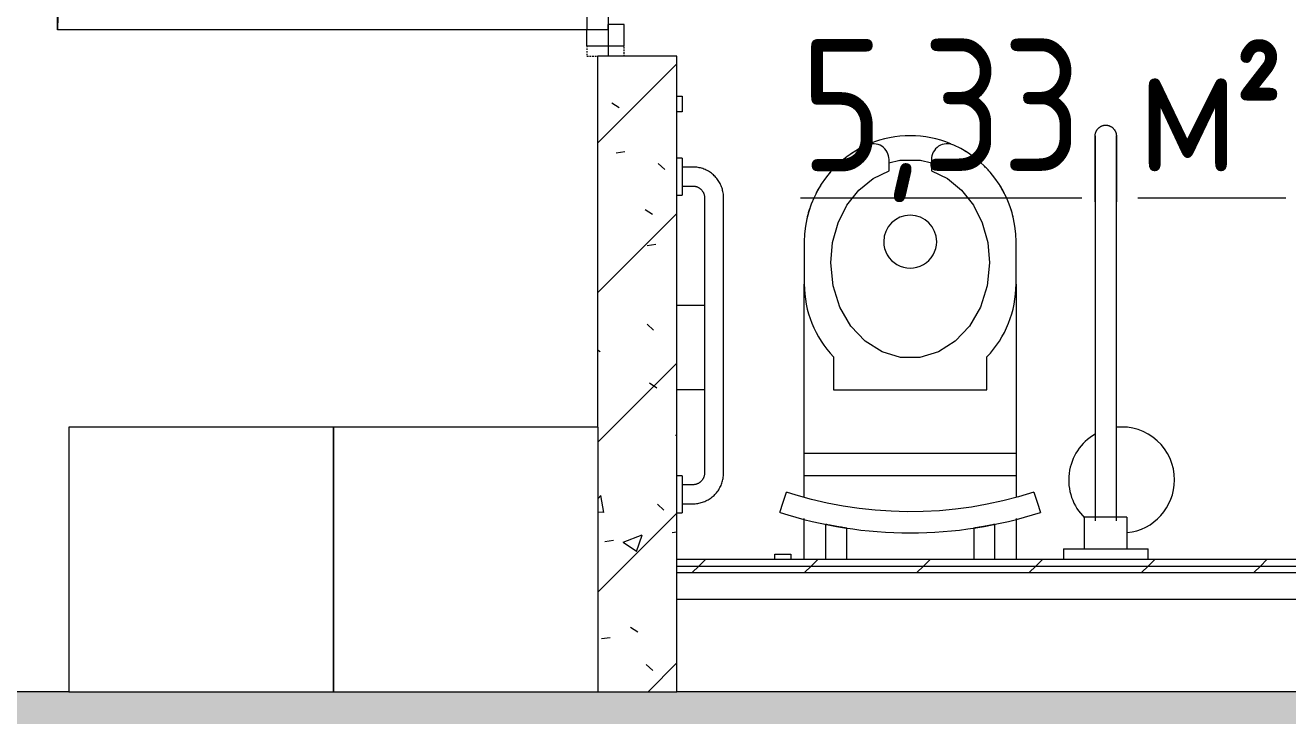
# Model space of a CAD drawing. Header units: millimetres. Extents: x -515342 to 330399, y -224905 to 507333.
# Drawn here: x -302329 to -299944, y -26249 to -24945 of the extents above; entities that cross this region are included whole.
import ezdxf

# ---------------------------------------------------------------- set-up
doc = ezdxf.new("R2010")
doc.units = ezdxf.units.MM
doc.linetypes.add('ASVP_Невидимые', pattern=[5, 3, -2])
for name, color, linetype, lineweight in [('Двери', 7, 'Continuous', 0), ('Марки помещений', 7, 'Continuous', 0), ('Мебель', 7, 'Continuous', 0), ('Оборудование', 7, 'Continuous', 0), ('Перекрытие', 7, 'Continuous', 0), ('Сантехника', 7, 'Continuous', 0), ('Стены внутренние', 7, 'Continuous', 0), ('Стены несущие', 7, 'Continuous', 0), ('Стены отделка', 7, 'Continuous', 0), ('Стены перегородки', 7, 'Continuous', 0), ('Стены штриховка', 7, 'Continuous', 0)]:
    doc.layers.add(name, color=color, linetype=linetype, lineweight=lineweight)
doc.styles.add('GOST Common_1', font='', dxfattribs={"width": 0.9, "height": 250})
doc.styles.add('GOST Common_2', font='', dxfattribs={"width": 0.9, "height": 250})
doc.styles.get('GOST Common_1').set_extended_font_data('GOST Common')
doc.styles.get('GOST Common_2').set_extended_font_data('GOST Common')
pattern_1 = [(45, (-374753.14, -35598.53), (-106.06602, 106.06602), [])]

# ---------------------------------------------------------------- blocks, each defined once
blk = doc.blocks.new('Дверь_Деревянная_1 полотно - АР_Дверь_Санузел_1000х2000h_полотно__Г_Пр-8738115-О_АР_П_1_0_000_План 1 этажа')
at = {"layer": 'Двери', "lineweight": 18}
for p, q in [((-500, 95), (-500, 1095)), ((-500, 1095), (-460, 1095)), ((-460, 930), (-460, 1095)), ((-460, 330), (-460, 860)), ((-460, 95), (-460, 260)), ((-530, 95), (-500, 95)), ((-530, 95), (-530, 25)), ((-500, 55), (-500, 95)), ((-460, 95), (-500, 95)), ((530, 95), (500, 95)), ((500, 55), (500, 95)), ((530, 95), (530, 25)), ((-500, 55), (-490, 55)), ((-490, 25), (-490, 55)), ((500, 55), (490, 55)), ((490, 25), (490, 55)), ((-530, 25), (-490, 25)), ((530, 25), (490, 25))]:
    blk.add_line(p, q, dxfattribs=at)
at = {"layer": 'Двери', "linetype": 'ASVP_Невидимые', "lineweight": 18}
for p, q in [((-550, 95), (-550, 75)), ((-530, 95), (-550, 95)), ((530, 95), (550, 95)), ((550, 95), (550, 75)), ((-550, 25), (-530, 25)), ((550, 25), (530, 25))]:
    blk.add_line(p, q, dxfattribs=at)
at = {"layer": 'Двери', "lineweight": 18}
blk.add_arc((-500, 95), 1000, 0, 90, dxfattribs=at)
blk = doc.blocks.new('Опорный поручень - Откидной поручень для унитаза-8752278-О_АР_П_1_0_000_План 1 этажа')
at = {"layer": 'Оборудование'}
for p, q in [((88980, 10320), (88980, 9717.7)), ((89020, 9717.7), (89020, 10320)), ((89040, 9725), (88960, 9725)), ((88960, 9685), (88960, 9725)), ((89040, 9725), (89040, 9685)), ((88960, 9665), (88960, 9685)), ((89040, 9685), (89040, 9665)), ((88920, 9665), (89080, 9665)), ((88920, 9665), (88920, 9645)), ((89080, 9645), (89080, 9665))]:
    blk.add_line(p, q, dxfattribs=at)
at = {"layer": 'Оборудование', "flags": 128}
for points in [[(88980, 10445), (88980, 10445.8), (88980.1, 10446.6), (88980.1, 10447.4), (88980.3, 10448.2), (88980.4, 10449), (88980.6, 10449.8), (88980.8, 10450.5), (88981, 10451.3), (88981.3, 10452), (88981.6, 10452.8), (88981.9, 10453.5), (88982.3, 10454.2), (88982.6, 10454.9), (88983.1, 10455.6), (88983.5, 10456.3), (88984, 10456.9), (88984.4, 10457.6), (88985, 10458.2), (88985.5, 10458.8), (88986.1, 10459.3), (88986.7, 10459.9), (88987.3, 10460.4), (88987.9, 10460.9), (88988.5, 10461.4), (88989.2, 10461.8), (88989.9, 10462.2), (88990.6, 10462.6), (88991.3, 10463), (88992, 10463.3), (88992.8, 10463.6), (88993.5, 10463.9), (88994.3, 10464.2), (88995, 10464.4), (88995.8, 10464.6), (88996.6, 10464.7), (88997.4, 10464.8), (88998.2, 10464.9), (88999, 10465), (88999.8, 10465), (89000, 10465)], [(89000, 10465), (89000.8, 10465), (89001.6, 10464.9), (89002.4, 10464.9), (89003.2, 10464.7), (89004, 10464.6), (89004.8, 10464.4), (89005.5, 10464.2), (89006.3, 10464), (89007, 10463.7), (89007.8, 10463.4), (89008.5, 10463.1), (89009.2, 10462.7), (89009.9, 10462.4), (89010.6, 10461.9), (89011.3, 10461.5), (89011.9, 10461), (89012.6, 10460.6), (89013.2, 10460), (89013.8, 10459.5), (89014.3, 10458.9), (89014.9, 10458.3), (89015.4, 10457.7), (89015.9, 10457.1), (89016.4, 10456.5), (89016.8, 10455.8), (89017.2, 10455.1), (89017.6, 10454.4), (89018, 10453.7), (89018.3, 10453), (89018.6, 10452.2), (89018.9, 10451.5), (89019.2, 10450.7), (89019.4, 10450), (89019.6, 10449.2), (89019.7, 10448.4), (89019.8, 10447.6), (89019.9, 10446.8), (89020, 10446), (89020, 10445.2), (89020, 10445)], [(88980, 10320), (88980, 10325), (88980, 10330), (88980, 10335), (88980, 10339.9), (88980, 10344.8), (88980, 10349.7), (88980, 10354.5), (88980, 10359.3), (88980, 10364), (88980, 10368.7), (88980, 10373.2), (88980, 10377.7), (88980, 10382.1), (88980, 10386.4), (88980, 10390.6), (88980, 10394.6), (88980, 10398.6), (88980, 10402.4), (88980, 10406.1), (88980, 10409.7), (88980, 10413.1), (88980, 10416.3), (88980, 10419.5), (88980, 10422.4), (88980, 10425.2), (88980, 10427.8), (88980, 10430.2), (88980, 10432.5), (88980, 10434.6), (88980, 10436.5), (88980, 10438.2), (88980, 10439.8), (88980, 10441.1), (88980, 10442.2), (88980, 10443.2), (88980, 10443.9), (88980, 10444.5), (88980, 10444.8), (88980, 10445), (88980, 10445)], [(88980, 10445), (88980, 10444.9), (88980, 10444.6), (88980, 10444.1), (88980, 10443.4), (88980, 10442.5), (88980, 10441.4), (88980, 10440.1), (88980, 10438.7), (88980, 10437), (88980, 10435.1), (88980, 10433.1), (88980, 10430.9), (88980, 10428.5), (88980, 10425.9), (88980, 10423.2), (88980, 10420.3), (88980, 10417.2), (88980, 10414), (88980, 10410.6), (88980, 10407.1), (88980, 10403.4), (88980, 10399.6), (88980, 10395.7), (88980, 10391.7), (88980, 10387.5), (88980, 10383.3), (88980, 10378.9), (88980, 10374.5), (88980, 10369.9), (88980, 10365.3), (88980, 10360.6), (88980, 10355.8), (88980, 10351), (88980, 10346.2), (88980, 10341.2), (88980, 10336.3), (88980, 10331.3), (88980, 10326.3), (88980, 10321.3), (88980, 10320)], [(89020, 10320), (89020, 10325), (89020, 10330), (89020, 10335), (89020, 10339.9), (89020, 10344.8), (89020, 10349.7), (89020, 10354.5), (89020, 10359.3), (89020, 10364), (89020, 10368.7), (89020, 10373.2), (89020, 10377.7), (89020, 10382.1), (89020, 10386.4), (89020, 10390.6), (89020, 10394.6), (89020, 10398.6), (89020, 10402.4), (89020, 10406.1), (89020, 10409.7), (89020, 10413.1), (89020, 10416.3), (89020, 10419.5), (89020, 10422.4), (89020, 10425.2), (89020, 10427.8), (89020, 10430.2), (89020, 10432.5), (89020, 10434.6), (89020, 10436.5), (89020, 10438.2), (89020, 10439.8), (89020, 10441.1), (89020, 10442.2), (89020, 10443.2), (89020, 10443.9), (89020, 10444.5), (89020, 10444.8), (89020, 10445), (89020, 10445)], [(89020, 10445), (89020, 10444.9), (89020, 10444.6), (89020, 10444.1), (89020, 10443.4), (89020, 10442.5), (89020, 10441.4), (89020, 10440.1), (89020, 10438.7), (89020, 10437), (89020, 10435.1), (89020, 10433.1), (89020, 10430.9), (89020, 10428.5), (89020, 10425.9), (89020, 10423.2), (89020, 10420.3), (89020, 10417.2), (89020, 10414), (89020, 10410.6), (89020, 10407.1), (89020, 10403.4), (89020, 10399.6), (89020, 10395.7), (89020, 10391.7), (89020, 10387.5), (89020, 10383.3), (89020, 10378.9), (89020, 10374.5), (89020, 10369.9), (89020, 10365.3), (89020, 10360.6), (89020, 10355.8), (89020, 10351), (89020, 10346.2), (89020, 10341.2), (89020, 10336.3), (89020, 10331.3), (89020, 10326.3), (89020, 10321.3), (89020, 10320)]]:
    blk.add_lwpolyline(points, dxfattribs=at)
blk = doc.blocks.new('МГН_Санузел_Поручень горизонтальный - АР_Сантехнические приборы_МГН_Поручень горизонтальный-V255-О_АР_П_1_0_000_План 1 этажа')
at = {"layer": 'Сантехника'}
for p, q in [((-1190.8, 0), (-1190.8, -10)), ((-1155.8, -10), (-1190.8, -10)), ((-1173.8, -10), (-1173.8, -30)), ((-1120.8, -10), (-1155.8, -10)), ((-1137.8, -30), (-1137.8, -10)), ((-1120.8, -10), (-1120.8, 0)), ((-590.8, 0), (-590.8, -10)), ((-555.8, -10), (-590.8, -10)), ((-573.8, -10), (-573.8, -30)), ((-520.8, -10), (-555.8, -10)), ((-537.8, -30), (-537.8, -10)), ((-520.8, -10), (-520.8, 0)), ((-595.8, -52), (-1115.8, -52)), ((-1115.8, -88), (-595.8, -88))]:
    blk.add_line(p, q, dxfattribs=at)
at = {"layer": 'Сантехника', "flags": 128}
for points in [[(-1173.8, -30), (-1173.7, -32.3), (-1173.6, -34.6), (-1173.4, -36.9), (-1173.1, -39.2), (-1172.6, -41.5), (-1172.1, -43.8), (-1171.5, -46), (-1170.9, -48.2), (-1170.1, -50.4), (-1169.2, -52.6), (-1168.3, -54.7), (-1167.2, -56.8), (-1166.1, -58.8), (-1164.9, -60.8), (-1163.7, -62.7), (-1162.3, -64.6), (-1160.9, -66.5), (-1159.4, -68.2), (-1157.8, -70), (-1156.2, -71.6), (-1154.5, -73.2), (-1152.8, -74.7), (-1150.9, -76.1), (-1149.1, -77.5), (-1147.1, -78.8), (-1145.2, -80), (-1143.1, -81.2), (-1141.1, -82.2), (-1139, -83.2), (-1136.8, -84.1), (-1134.6, -84.9), (-1132.4, -85.6), (-1130.2, -86.2), (-1127.9, -86.7), (-1125.7, -87.2), (-1123.4, -87.5), (-1121.1, -87.8), (-1118.7, -87.9), (-1116.4, -88), (-1115.8, -88)], [(-1115.8, -52), (-1116.7, -52), (-1117.6, -51.9), (-1118.4, -51.8), (-1119.3, -51.7), (-1120.2, -51.6), (-1121, -51.4), (-1121.9, -51.1), (-1122.7, -50.9), (-1123.5, -50.6), (-1124.4, -50.3), (-1125.2, -49.9), (-1126, -49.5), (-1126.7, -49.1), (-1127.5, -48.6), (-1128.2, -48.2), (-1128.9, -47.6), (-1129.6, -47.1), (-1130.3, -46.5), (-1131, -45.9), (-1131.6, -45.3), (-1132.2, -44.7), (-1132.8, -44), (-1133.3, -43.3), (-1133.8, -42.6), (-1134.3, -41.9), (-1134.8, -41.1), (-1135.2, -40.4), (-1135.6, -39.6), (-1136, -38.8), (-1136.3, -38), (-1136.6, -37.1), (-1136.9, -36.3), (-1137.1, -35.5), (-1137.3, -34.6), (-1137.5, -33.7), (-1137.6, -32.9), (-1137.7, -32), (-1137.8, -31.1), (-1137.8, -30.2), (-1137.8, -30)], [(-573.8, -30), (-573.8, -30.9), (-573.9, -31.8), (-574, -32.6), (-574.1, -33.5), (-574.2, -34.4), (-574.4, -35.2), (-574.7, -36.1), (-574.9, -36.9), (-575.2, -37.8), (-575.5, -38.6), (-575.9, -39.4), (-576.3, -40.2), (-576.7, -40.9), (-577.2, -41.7), (-577.6, -42.4), (-578.1, -43.1), (-578.7, -43.8), (-579.3, -44.5), (-579.8, -45.2), (-580.5, -45.8), (-581.1, -46.4), (-581.8, -47), (-582.5, -47.5), (-583.2, -48), (-583.9, -48.5), (-584.7, -49), (-585.4, -49.4), (-586.2, -49.8), (-587, -50.2), (-587.8, -50.5), (-588.7, -50.8), (-589.5, -51.1), (-590.3, -51.3), (-591.2, -51.5), (-592.1, -51.7), (-592.9, -51.8), (-593.8, -51.9), (-594.7, -52), (-595.6, -52), (-595.8, -52)], [(-595.8, -88), (-593.5, -88), (-591.2, -87.8), (-588.9, -87.6), (-586.6, -87.3), (-584.3, -86.8), (-582, -86.3), (-579.8, -85.7), (-577.6, -85.1), (-575.4, -84.3), (-573.2, -83.4), (-571.1, -82.5), (-569, -81.4), (-567, -80.3), (-565, -79.1), (-563, -77.9), (-561.2, -76.5), (-559.3, -75.1), (-557.6, -73.6), (-555.8, -72), (-554.2, -70.4), (-552.6, -68.7), (-551.1, -67), (-549.7, -65.1), (-548.3, -63.3), (-547, -61.3), (-545.8, -59.4), (-544.6, -57.3), (-543.6, -55.3), (-542.6, -53.2), (-541.7, -51), (-540.9, -48.8), (-540.2, -46.6), (-539.6, -44.4), (-539.1, -42.1), (-538.6, -39.9), (-538.3, -37.6), (-538, -35.3), (-537.9, -32.9), (-537.8, -30.6), (-537.8, -30)]]:
    blk.add_lwpolyline(points, dxfattribs=at)
blk = doc.blocks.new('Унитаз - Общественные _МГН_ - Объем смыва более 6_1 л-V257-О_АР_П_1_0_000_План 1 этажа')
at = {"layer": 'Сантехника'}
for p, q in [((88.7, 246), (107.8, 239.8)), ((107.8, 239.8), (126.8, 233.7)), ((0, 200), (77, 200)), ((118.2, 200), (157.6, 200)), ((157.6, 200), (200, 200)), ((157.6, -200), (157.6, 200)), ((200, -200), (200, 200)), ((200, 200), (520, 200)), ((600, 200), (520, 200)), ((66.2, 160), (0, 160)), ((382.3, 145), (320, 145)), ((320, 145), (320, -145)), ((0, 120), (59.1, 120)), ((733.5, 40), (754.9, 40)), ((753.4, 20.7), (754, 16.1)), ((754, -16.1), (753.4, -20.7)), ((754.9, -40), (733.5, -40)), ((59.1, -120), (0, -120)), ((0, -160), (66.2, -160)), ((320, -145), (382.3, -145)), ((77, -200), (0, -200)), ((157.6, -200), (118.2, -200)), ((200, -200), (157.6, -200)), ((520, -200), (200, -200)), ((520, -200), (600, -200)), ((126.8, -233.7), (107.8, -239.8)), ((107.8, -239.8), (88.7, -246))]:
    blk.add_line(p, q, dxfattribs=at)
at = {"layer": 'Сантехника', "flags": 128}
for points in [[(126.8, -233.7), (118, -204.5), (110.4, -175.1), (104, -145.4), (98.8, -115.5), (94.8, -85.3), (92, -55.1), (90.4, -24.7), (90, 5.7), (90.9, 36.1), (92.9, 66.4), (96.2, 96.6), (100.6, 126.7), (106.3, 156.6), (113.2, 186.2), (121.2, 215.5), (126.8, 233.7)], [(560, -150), (516.9, -145.6), (476.3, -132.8), (440.6, -112.3), (411.9, -85.2), (391.7, -53.2), (381.3, -18.1), (381.3, 18.1), (391.7, 53.2), (411.9, 85.2), (440.6, 112.3), (476.3, 132.8), (516.9, 145.6), (560, 150)], [(560, 150), (598.7, 146.5), (635.6, 136.1), (669, 119.4), (697.2, 97.1), (719.1, 70.2), (733.5, 40)], [(748.7, 40.3), (753.6, 19.3), (753.6, -19.3), (748.7, -40.3)], [(733.5, -40), (719.1, -70.2), (697.2, -97.1), (669, -119.4), (635.6, -136.1), (598.7, -146.5), (560, -150)]]:
    blk.add_lwpolyline(points, dxfattribs=at)
at = {"layer": 'Сантехника'}
for centre, radius, start, end in [((850, 0), 800, 162.0951, 197.9049), ((520, 0), 200, 90, 133.5312), ((600, 0), 200, 24.3266, 90), ((600, 0), 200, 72.0106, 76.5027), ((600, 0), 200, 57.7369, 63.0038), ((600, 0), 200, 43.7417, 49.503), ((600, 0), 200, 30.0357, 36.0001), ((754.9, 70), 30, 270, 24.3266), ((600, 0), 200, 337.4028, 22.5972), ((600, 0), 50, 90, 270), ((600, 0), 50, 270, 90), ((754.9, -70), 30, 335.6734, 90), ((600, 0), 200, 270, 335.6734), ((600, 0), 200, 323.9999, 329.9643), ((600, 0), 200, 310.497, 316.2583), ((520, 0), 200, 226.4688, 270), ((600, 0), 200, 283.4973, 287.9894), ((600, 0), 200, 296.9962, 302.2631)]:
    blk.add_arc(centre, radius, start, end, dxfattribs=at)
for points, knots in [([(59.1, 120), (59.1, 120), (59.2, 120.8), (59.7, 124.4), (60.6, 129.9), (61.7, 136.5), (62.8, 142.4), (63.6, 146.8), (64.2, 150), (64.7, 152.9), (65.4, 156.2), (66, 159.2), (66.2, 160), (66.2, 160)], [0, 0, 0, 0, 0.111111, 0.222222, 0.333333, 0.444444, 0.555556, 0.611111, 0.666667, 0.722222, 0.777778, 0.888889, 1, 1, 1, 1]), ([(66.2, -160), (66.2, -160), (66, -159.2), (65.4, -156.2), (64.7, -152.9), (64.2, -150), (63.6, -146.8), (63, -143.5), (62.3, -140), (61.5, -135.4), (60.6, -129.9), (59.7, -124.4), (59.2, -120.8), (59.1, -120), (59.1, -120)], [0, 0, 0, 0, 0.111111, 0.222222, 0.277778, 0.333333, 0.388889, 0.444444, 0.5, 0.555556, 0.666667, 0.777778, 0.888889, 1, 1, 1, 1])]:
    blk.add_open_spline(points, degree=3, knots=knots, dxfattribs=at)
blk = doc.blocks.new('Гардероб встроенный - Шкаф для одежды-8752862-О_АР_П_1_0_000_План 1 этажа')
at = {"layer": 'Мебель'}
for p, q in [((500, 500), (0, 500)), ((0, 500), (0, 0)), ((500, 0), (500, 500)), ((0, 0), (500, 0))]:
    blk.add_line(p, q, dxfattribs=at)
blk = doc.blocks.new('2D_МГН_Санузел_Аксессуары - АР_Сантехнические приборы_Комплект 1-10688745-О_АР_П_1_0_000_План 1 этажа')
at = {"layer": 'Сантехника'}
for p, q in [((-124.1, 37.5), (-124.1, 47.5)), ((-124.1, 47.5), (-94.1, 47.5)), ((-94.1, 47.5), (-94.1, 37.5))]:
    blk.add_line(p, q, dxfattribs=at)
blk = doc.blocks.new('2D_МГН_Санузел_Аксессуары - АР_Сантехнические приборы_Система вызова помощи в санузел-10688741-О_АР_П_1_0_000_План 1 этажа')
at = {"layer": 'Сантехника'}
for p, q in [((-124.1, 75), (-124.1, 85)), ((-124.1, 85), (-94.1, 85)), ((-94.1, 85), (-94.1, 75))]:
    blk.add_line(p, q, dxfattribs=at)
blk = doc.blocks.new('2D_МГН_Санузел_Аксессуары - АР_Сантехнические приборы_Корзина для мусора-V276-О_АР_П_1_0_000_План 1 этажа')
at = {"layer": 'Сантехника'}
for start, end in [(360, 95.7372), (120, 225.7026), (275.8698, 360)]:
    blk.add_arc((-109.1, 187.5), 100, start, end, dxfattribs=at)
blk = doc.blocks.new('2D_МГН_Санузел_Аксессуары - АР_Сантехнические приборы_Автоматический диспансер для туалетной бумаги-V277-О_АР_П_1_0_000_План 1 этажа')
at = {"layer": 'Сантехника'}
for p, q in [((-189.1, 75), (-189.1, 127)), ((-29.1, 127), (-29.1, 75))]:
    blk.add_line(p, q, dxfattribs=at)

msp = doc.modelspace()

# ---------------------------------------------------------------- hatches: boundary and pattern name
at = {"layer": 'Стены внутренние'}
h = msp.add_hatch(dxfattribs=at)
h.set_pattern_fill('FP_3', color=256, style=0, pattern_type=2)
h.set_pattern_definition([(45, (-374753.14, -35598.53), (-141.42136, 141.42136), [])])
h.paths.add_polyline_path([(-301098.1427, -26203.5295), (-301098.1427, -25003.5295), (-301248.1427, -25003.5295), (-301248.1427, -25703.5295), (-301246.8144, -25703.5295), (-301246.8144, -26203.5295)])
h = msp.add_hatch(dxfattribs=at)
h.set_pattern_fill('FP_4', color=256, style=0, pattern_type=2)
h.set_pattern_definition([(50, (-374753.14, -35598.53), (364.3679, -31.8783), [38.1, -419.1]), (355, (-374753.14, -35598.53), (-70.4859, 382.1133), [30.48, -335.28]), (100.451, (-374722.78, -35601.2), (293.885, 350.2334), [32.38, -356.18]), (46.184, (-374753.14, -35496.93), (542.1585, -84.0858), [57.15, -628.65]), (96.636, (-374707.96, -35503.94), (474.805, 494.8554), [48.57, -534.27]), (351.184, (-374753.14, -35496.93), (474.81, 494.85), [45.72, -502.92]), (21, (-374702.34, -35522.33), (303.2285, -204.5305), [38.1, -419.1]), (326, (-374702.34, -35522.33), (123.6039, 368.376), [30.48, -335.28]), (71.451, (-374677.07, -35539.37), (426.8341, 163.8427), [32.38, -356.18]), (37.5, (-374753.14, -35598.53), (6.17665, 169.11015), [16.764, -314.452, 16.764, -323.596, -336.55]), (37.5, (-374753.14, -35598.53), (6.17665, 169.11015), [-671.576, 16.764, -319.786]), (7.5, (-374753.14, -35598.53), (133.63888, 200.3615), [16.764, -177.292, 16.764, -306.832, -128.27]), (7.5, (-374753.14, -35598.53), (133.63888, 200.3615), [-517.652, 16.764, -111.506]), (327.5, (-374866.43, -35598.53), (271.18182, -11.45836), [16.764, -110.236, 16.764, -379.476, -525.78]), (327.5, (-374866.43, -35598.53), (271.18182, -11.45836), [-523.24, 16.764, -509.016]), (317.5, (-374917.23, -35598.53), (296.2585, 50.85285), [16.764, -148.336, 16.764, -246.38, -373.38]), (317.5, (-374917.23, -35598.53), (296.2585, 50.85285), [-428.244, 16.764, -356.616])])
h.paths.add_polyline_path([(-301098.1427, -26203.5295), (-301098.1427, -25003.5295), (-301248.1427, -25003.5295), (-301248.1427, -25703.5295), (-301246.8144, -25703.5295), (-301246.8144, -26203.5295)])
h = msp.add_hatch(dxfattribs=at)
h.set_pattern_fill('FP_11', color=256, style=0, pattern_type=2)
h.set_pattern_definition(pattern_1)
h.paths.add_polyline_path([(-298498.1427, -25966.0295), (-298498.1427, -25953.5295), (-301098.1427, -25953.5295), (-301098.1427, -25966.0295), (-298843.8666, -25966.0295)])
h = msp.add_hatch(dxfattribs=at)
h.set_pattern_fill('FP_11', color=256, style=0, pattern_type=2)
h.set_pattern_definition(pattern_1)
h.paths.add_polyline_path([(-298498.1427, -25978.5295), (-298498.1427, -25966.0295), (-301098.1427, -25966.0295), (-301098.1427, -25978.5295), (-298843.8666, -25978.5295)])
h = msp.add_hatch(dxfattribs=at)
h.set_pattern_fill('FP_1', color=256, style=0, pattern_type=2)
h.set_pattern_definition([(45, (-374753.14, -35598.53), (-224.5064, 224.5064), []), (45, (-374528.64, -35598.53), (-224.5064, 224.5064), [396.875, -79.375, 3.353, -76.022])])
h.paths.add_polyline_path([(-273318.1427, -26593.5295), (-273318.1427, -26203.5295), (-275330.682, -26203.5295), (-275330.682, -26593.5295), (-273525.9753, -26593.5295)])
h.paths.add_polyline_path([(-278856.0577, -26593.5295), (-276530.682, -26593.5295), (-276530.682, -26203.5295), (-279723.1427, -26203.5295), (-279723.1427, -26593.5295)])
h.paths.add_polyline_path([(-280923.1427, -26593.5295), (-280923.1427, -26203.5295), (-287178.9742, -26203.5295), (-287178.9742, -26593.5295), (-281521.0989, -26593.5295)])
h.paths.add_polyline_path([(-288627.8754, -26593.5295), (-288378.9742, -26593.5295), (-288378.9742, -26203.5295), (-291685.1939, -26203.5295), (-291685.1939, -26593.5295), (-290404.5695, -26593.5295)])
h.paths.add_polyline_path([(-293069.6107, -26593.5295), (-292885.1939, -26593.5295), (-292885.1939, -26203.5295), (-303731.0044, -26203.5295), (-303731.0044, -26593.5295), (-293291.6929, -26593.5295)])
h.paths.add_polyline_path([(-304931.0044, -26593.5295), (-304931.0044, -26203.5295), (-308628.6345, -26203.5295), (-308628.6345, -26593.5295), (-305062.2961, -26593.5295)])
h.paths.add_polyline_path([(-313501.5932, -26593.5295), (-309828.6345, -26593.5295), (-309828.6345, -26203.5295), (-313539.8116, -26203.5295), (-313539.8116, -26593.5295)])
h.paths.add_polyline_path([(-317054.9815, -26593.5295), (-314739.8116, -26593.5295), (-314739.8116, -26203.5295), (-319098.1427, -26203.5295), (-319098.1427, -26593.5295), (-318308.1427, -26593.5295)])
h.paths.add_polyline_path([(-293935.5075, -26502.0103), (-293968.1427, -26490.132), (-293994.7471, -26467.8083), (-294012.1119, -26437.7315), (-294018.1427, -26403.5295), (-294012.1119, -26369.3275), (-293994.7471, -26339.2507), (-293968.1427, -26316.927), (-293935.5075, -26305.0487), (-293900.7778, -26305.0487), (-293868.1427, -26316.927), (-293841.5382, -26339.2507), (-293824.1734, -26369.3275), (-293818.1427, -26403.5295), (-293824.1734, -26437.7315), (-293841.5382, -26467.8083), (-293868.1427, -26490.132), (-293900.7778, -26502.0103)])
h.paths.add_polyline_path([(-273525.9753, -26497.0103), (-273535.5075, -26497.0103), (-273568.1427, -26485.132), (-273594.7471, -26462.8083), (-273612.1119, -26432.7315), (-273618.1427, -26398.5295), (-273612.1119, -26364.3275), (-273594.7471, -26334.2507), (-273568.1427, -26311.927), (-273535.5075, -26300.0487), (-273500.7778, -26300.0487), (-273468.1427, -26311.927), (-273441.5382, -26334.2507), (-273424.1734, -26364.3275), (-273418.1427, -26398.5295), (-273424.1734, -26432.7315), (-273441.5382, -26462.8083), (-273468.1427, -26485.132), (-273500.7778, -26497.0103)])
h.paths.add_polyline_path([(-273935.5075, -26497.0103), (-273968.1427, -26485.132), (-273994.7471, -26462.8083), (-274012.1119, -26432.7315), (-274018.1427, -26398.5295), (-274012.1119, -26364.3275), (-273994.7471, -26334.2507), (-273968.1427, -26311.927), (-273935.5075, -26300.0487), (-273900.7778, -26300.0487), (-273868.1427, -26311.927), (-273841.5382, -26334.2507), (-273824.1734, -26364.3275), (-273818.1427, -26398.5295), (-273824.1734, -26432.7315), (-273841.5382, -26462.8083), (-273868.1427, -26485.132), (-273900.7778, -26497.0103)])
h.paths.add_polyline_path([(-284335.5075, -26497.0103), (-284368.1427, -26485.132), (-284394.7471, -26462.8083), (-284412.1119, -26432.7315), (-284418.1427, -26398.5295), (-284412.1119, -26364.3275), (-284394.7471, -26334.2507), (-284368.1427, -26311.927), (-284335.5075, -26300.0487), (-284300.7778, -26300.0487), (-284268.1427, -26311.927), (-284241.5382, -26334.2507), (-284224.1734, -26364.3275), (-284218.1427, -26398.5295), (-284224.1734, -26432.7315), (-284241.5382, -26462.8083), (-284268.1427, -26485.132), (-284300.7778, -26497.0103)])
h.paths.add_polyline_path([(-278335.5075, -26497.0103), (-278368.1427, -26485.132), (-278394.7471, -26462.8083), (-278412.1119, -26432.7315), (-278418.1427, -26398.5295), (-278411.8841, -26363.9329), (-278394.7471, -26334.2507), (-278368.1427, -26311.927), (-278335.5075, -26300.0487), (-278300.7778, -26300.0487), (-278268.1427, -26311.927), (-278240.6154, -26335.8491), (-278224.1734, -26364.3275), (-278218.1427, -26398.5295), (-278224.1734, -26432.7315), (-278241.5382, -26462.8083), (-278268.1427, -26485.132), (-278300.7778, -26497.0103)])
h.paths.add_polyline_path([(-285100.7778, -26497.0103), (-285135.5075, -26497.0103), (-285168.1427, -26485.132), (-285194.7471, -26462.8083), (-285212.1119, -26432.7315), (-285218.1427, -26398.5295), (-285212.1119, -26364.3275), (-285194.7471, -26334.2507), (-285168.1427, -26311.927), (-285135.5075, -26300.0487), (-285100.7778, -26300.0487), (-285068.1427, -26311.927), (-285040.6154, -26335.8491), (-285024.1734, -26364.3275), (-285018.1427, -26398.5295), (-285024.1734, -26432.7315), (-285041.5382, -26462.8083), (-285068.1427, -26485.132), (-285074.4871, -26487.4412)])
h.paths.add_polyline_path([(-276735.5075, -26497.0103), (-276768.1427, -26485.132), (-276794.7471, -26462.8083), (-276812.1119, -26432.7315), (-276818.1427, -26398.5295), (-276812.1119, -26364.3275), (-276794.7471, -26334.2507), (-276768.1427, -26311.927), (-276735.5075, -26300.0487), (-276700.7778, -26300.0487), (-276668.1427, -26311.927), (-276640.6154, -26335.8491), (-276624.1734, -26364.3275), (-276618.1427, -26398.5295), (-276624.1734, -26432.7315), (-276641.5382, -26462.8083), (-276668.1427, -26485.132), (-276700.7778, -26497.0103)])
h.paths.add_polyline_path([(-283935.5075, -26497.0103), (-283968.1427, -26485.132), (-283994.7471, -26462.8083), (-284012.1119, -26432.7315), (-284018.1427, -26398.5295), (-284012.1119, -26364.3275), (-283994.7471, -26334.2507), (-283968.1427, -26311.927), (-283935.5075, -26300.0487), (-283900.7778, -26300.0487), (-283868.1427, -26311.927), (-283841.5382, -26334.2507), (-283824.1734, -26364.3275), (-283818.1427, -26398.5295), (-283824.1734, -26432.7315), (-283841.5382, -26462.8083), (-283868.1427, -26485.132), (-283900.7778, -26497.0103)])
h.paths.add_polyline_path([(-277135.5075, -26497.0103), (-277168.1427, -26485.132), (-277194.7471, -26462.8083), (-277212.1119, -26432.7315), (-277218.1427, -26398.5295), (-277212.1119, -26364.3275), (-277194.7471, -26334.2507), (-277168.1427, -26311.927), (-277135.5075, -26300.0487), (-277100.7778, -26300.0487), (-277068.1427, -26311.927), (-277040.6154, -26335.8491), (-277024.1734, -26364.3275), (-277018.1427, -26398.5295), (-277024.1734, -26432.7315), (-277041.5382, -26462.8083), (-277068.1427, -26485.132), (-277100.7778, -26497.0103)])
h.paths.add_polyline_path([(-285935.5075, -26497.0103), (-285968.1427, -26485.132), (-285994.7471, -26462.8083), (-286012.1119, -26432.7315), (-286018.1427, -26398.5295), (-286012.1119, -26364.3275), (-285994.7471, -26334.2507), (-285968.1427, -26311.927), (-285935.5075, -26300.0487), (-285900.7778, -26300.0487), (-285868.1427, -26311.927), (-285840.6154, -26335.8491), (-285824.1734, -26364.3275), (-285818.1427, -26398.5295), (-285824.1734, -26432.7315), (-285841.5382, -26462.8083), (-285868.1427, -26485.132), (-285900.7778, -26497.0103)])
h.paths.add_polyline_path([(-277500.7778, -26497.0103), (-277535.5075, -26497.0103), (-277568.1427, -26485.132), (-277594.7471, -26462.8083), (-277612.1119, -26432.7315), (-277618.1427, -26398.5295), (-277612.1119, -26364.3275), (-277594.7471, -26334.2507), (-277568.1427, -26311.927), (-277535.5075, -26300.0487), (-277500.7778, -26300.0487), (-277468.1427, -26311.927), (-277440.6154, -26335.8491), (-277424.1734, -26364.3275), (-277418.1427, -26398.5295), (-277424.1734, -26432.7315), (-277441.5382, -26462.8083), (-277468.1427, -26485.132)])
h.paths.add_polyline_path([(-285535.5075, -26497.0103), (-285568.1427, -26485.132), (-285594.7471, -26462.8083), (-285612.1119, -26432.7315), (-285618.1427, -26398.5295), (-285612.1119, -26364.3275), (-285594.7471, -26334.2507), (-285568.1427, -26311.927), (-285535.5075, -26300.0487), (-285500.7778, -26300.0487), (-285468.1427, -26311.927), (-285440.6154, -26335.8491), (-285424.1734, -26364.3275), (-285418.1427, -26398.5295), (-285424.1734, -26432.7315), (-285441.5382, -26462.8083), (-285468.1427, -26485.132), (-285500.7778, -26497.0103), (-285518.6606, -26497.0103)])
h.paths.add_polyline_path([(-277900.7778, -26497.0103), (-277935.5075, -26497.0103), (-277968.1427, -26485.132), (-277994.7471, -26462.8083), (-278012.1119, -26432.7315), (-278018.1427, -26398.5295), (-278012.1119, -26364.3275), (-277994.7471, -26334.2507), (-277967.7106, -26311.7697), (-277935.5075, -26300.0487), (-277900.7778, -26300.0487), (-277868.1427, -26311.927), (-277840.6154, -26335.8491), (-277824.1734, -26364.3275), (-277818.1427, -26398.5295), (-277824.1734, -26432.7315), (-277841.5382, -26462.8083), (-277868.1427, -26485.132)])
h.paths.add_polyline_path([(-284700.7778, -26497.0103), (-284735.5075, -26497.0103), (-284768.1427, -26485.132), (-284794.7471, -26462.8083), (-284812.1119, -26432.7315), (-284818.1427, -26398.5295), (-284812.1119, -26364.3275), (-284794.7471, -26334.2507), (-284768.1427, -26311.927), (-284735.5075, -26300.0487), (-284700.7778, -26300.0487), (-284668.1427, -26311.927), (-284640.6154, -26335.8491), (-284624.1734, -26364.3275), (-284618.1427, -26398.5295), (-284624.1734, -26432.7315), (-284641.5382, -26462.8083), (-284668.1427, -26485.132)])
h.paths.add_polyline_path([(-291100.7778, -26497.0103), (-291135.5075, -26497.0103), (-291168.1427, -26485.132), (-291194.7471, -26462.8083), (-291212.1119, -26432.7315), (-291218.1427, -26398.5295), (-291212.1119, -26364.3275), (-291194.7471, -26334.2507), (-291168.1427, -26311.927), (-291135.5075, -26300.0487), (-291100.7778, -26300.0487), (-291068.1427, -26311.927), (-291040.6154, -26335.8491), (-291024.1734, -26364.3275), (-291018.1427, -26398.5295), (-291024.1734, -26432.7315), (-291041.5382, -26462.8083), (-291068.1427, -26485.132)])
h.paths.add_polyline_path([(-294735.5075, -26497.0103), (-294768.1427, -26485.132), (-294794.7471, -26462.8083), (-294812.1119, -26432.7315), (-294818.1427, -26398.5295), (-294812.1119, -26364.3275), (-294794.7471, -26334.2507), (-294768.1427, -26311.927), (-294735.5075, -26300.0487), (-294700.7778, -26300.0487), (-294668.1427, -26311.927), (-294640.6154, -26335.8491), (-294624.1734, -26364.3275), (-294618.1427, -26398.5295), (-294624.2226, -26432.8168), (-294641.5382, -26462.8083), (-294668.1427, -26485.132), (-294700.7778, -26497.0103)])
h.paths.add_polyline_path([(-294300.7778, -26497.0103), (-294335.5075, -26497.0103), (-294368.1427, -26485.132), (-294394.7471, -26462.8083), (-294412.1119, -26432.7315), (-294418.1427, -26398.5295), (-294412.1119, -26364.3275), (-294394.7471, -26334.2507), (-294368.1427, -26311.927), (-294335.5075, -26300.0487), (-294300.7778, -26300.0487), (-294268.1427, -26311.927), (-294240.6154, -26335.8491), (-294224.1734, -26364.3275), (-294218.1427, -26398.5295), (-294224.1734, -26432.7315), (-294241.5382, -26462.8083), (-294268.1427, -26485.132)])
h.paths.add_polyline_path([(-291500.7778, -26497.0103), (-291535.5075, -26497.0103), (-291568.1427, -26485.132), (-291594.7471, -26462.8083), (-291612.1119, -26432.7315), (-291618.1427, -26398.5295), (-291612.1119, -26364.3275), (-291594.7471, -26334.2507), (-291568.1427, -26311.927), (-291535.5075, -26300.0487), (-291500.7778, -26300.0487), (-291468.1427, -26311.927), (-291441.5382, -26334.2507), (-291424.1734, -26364.3275), (-291418.1427, -26398.5295), (-291424.1734, -26432.7315), (-291441.5382, -26462.8083), (-291468.1427, -26485.132)])
h.paths.add_polyline_path([(-293535.5075, -26497.0103), (-293568.1427, -26485.132), (-293594.7471, -26462.8083), (-293612.1119, -26432.7315), (-293618.1427, -26398.5295), (-293612.1119, -26364.3275), (-293594.7471, -26334.2507), (-293568.1427, -26311.927), (-293535.5075, -26300.0487), (-293500.7778, -26300.0487), (-293468.1427, -26311.927), (-293440.6154, -26335.8491), (-293424.1734, -26364.3275), (-293418.1427, -26398.5295), (-293424.1734, -26432.7315), (-293441.5382, -26462.8083), (-293468.1427, -26485.132), (-293500.7778, -26497.0103), (-293513.7842, -26497.0103)])
h.paths.add_polyline_path([(-293100.7778, -26497.0103), (-293135.5075, -26497.0103), (-293168.1427, -26485.132), (-293194.7471, -26462.8083), (-293212.1119, -26432.7315), (-293218.1427, -26398.5295), (-293212.1119, -26364.3275), (-293194.7471, -26334.2507), (-293168.1427, -26311.927), (-293135.5075, -26300.0487), (-293100.7778, -26300.0487), (-293068.1427, -26311.927), (-293040.6154, -26335.8491), (-293024.1734, -26364.3275), (-293018.1427, -26398.5295), (-293024.1734, -26432.7315), (-293041.5382, -26462.8083), (-293069.6107, -26485.6664)])
h.paths.add_polyline_path([(-307135.5075, -26497.0103), (-307168.1427, -26485.132), (-307194.7471, -26462.8083), (-307212.1119, -26432.7315), (-307218.1427, -26398.5295), (-307212.1119, -26364.3275), (-307194.7471, -26334.2507), (-307168.1427, -26311.927), (-307135.5075, -26300.0487), (-307100.7778, -26300.0487), (-307068.1427, -26311.927), (-307040.6154, -26335.8491), (-307024.1734, -26364.3275), (-307018.1427, -26398.5295), (-307024.1734, -26432.7315), (-307041.5382, -26462.8083), (-307068.1427, -26485.132), (-307100.7778, -26497.0103)])
h.paths.add_polyline_path([(-298700.7778, -26497.0103), (-298735.5075, -26497.0103), (-298768.1427, -26485.132), (-298794.7471, -26462.8083), (-298812.1119, -26432.7315), (-298818.1427, -26398.5295), (-298812.1119, -26364.3275), (-298794.7471, -26334.2507), (-298768.1427, -26311.927), (-298735.5075, -26300.0487), (-298700.7778, -26300.0487), (-298668.1427, -26311.927), (-298641.5382, -26334.2507), (-298624.1734, -26364.3275), (-298618.1427, -26398.5295), (-298624.1734, -26432.7315), (-298641.5382, -26462.8083), (-298668.1427, -26485.132)])
h.paths.add_polyline_path([(-307935.5075, -26497.0103), (-307968.1427, -26485.132), (-307994.7471, -26462.8083), (-308012.1119, -26432.7315), (-308018.1427, -26398.5295), (-308012.1119, -26364.3275), (-307994.7471, -26334.2507), (-307968.1427, -26311.927), (-307935.5075, -26300.0487), (-307900.7778, -26300.0487), (-307868.1427, -26311.927), (-307840.6154, -26335.8491), (-307824.1734, -26364.3275), (-307818.1427, -26398.5295), (-307824.1734, -26432.7315), (-307841.5382, -26462.8083), (-307868.1427, -26485.132), (-307900.7778, -26497.0103)])
h.paths.add_polyline_path([(-299500.7778, -26497.0103), (-299535.5075, -26497.0103), (-299568.1427, -26485.132), (-299594.7471, -26462.8083), (-299612.1119, -26432.7315), (-299618.1427, -26398.5295), (-299612.1119, -26364.3275), (-299594.7471, -26334.2507), (-299568.1427, -26311.927), (-299535.5075, -26300.0487), (-299500.7778, -26300.0487), (-299468.1427, -26311.927), (-299441.5382, -26334.2507), (-299424.1734, -26364.3275), (-299418.1427, -26398.5295), (-299424.1734, -26432.7315), (-299441.5382, -26462.8083), (-299468.1427, -26485.132)])
h.paths.add_polyline_path([(-305100.7778, -26497.0103), (-305135.5075, -26497.0103), (-305168.1427, -26485.132), (-305194.7471, -26462.8083), (-305212.1119, -26432.7315), (-305218.1427, -26398.5295), (-305212.1119, -26364.3275), (-305194.7471, -26334.2507), (-305168.1427, -26311.927), (-305135.5075, -26300.0487), (-305100.7778, -26300.0487), (-305068.1427, -26311.927), (-305041.5382, -26334.2507), (-305024.1734, -26364.3275), (-305018.1427, -26398.5295), (-305024.1734, -26432.7315), (-305041.5382, -26462.8083), (-305068.1427, -26485.132)])
h.paths.add_polyline_path([(-305935.5075, -26497.0103), (-305968.1427, -26485.132), (-305994.7471, -26462.8083), (-306012.1119, -26432.7315), (-306018.1427, -26398.5295), (-306012.1119, -26364.3275), (-305994.7471, -26334.2507), (-305968.1427, -26311.927), (-305935.5075, -26300.0487), (-305900.7778, -26300.0487), (-305868.1427, -26311.927), (-305840.6154, -26335.8491), (-305824.1734, -26364.3275), (-305818.1427, -26398.5295), (-305824.1734, -26432.7315), (-305841.5382, -26462.8083), (-305868.1427, -26485.132), (-305900.7778, -26497.0103)])
h.paths.add_polyline_path([(-306735.5075, -26497.0103), (-306768.1427, -26485.132), (-306794.7471, -26462.8083), (-306812.1119, -26432.7315), (-306818.1427, -26398.5295), (-306812.1119, -26364.3275), (-306794.7471, -26334.2507), (-306768.1427, -26311.927), (-306735.5075, -26300.0487), (-306700.7778, -26300.0487), (-306668.1427, -26311.927), (-306640.6154, -26335.8491), (-306624.1734, -26364.3275), (-306618.1427, -26398.5295), (-306624.1734, -26432.7315), (-306641.5382, -26462.8083), (-306668.1427, -26485.132), (-306700.7778, -26497.0103)])
h.paths.add_polyline_path([(-299935.5075, -26497.0103), (-299968.1427, -26485.132), (-299994.7471, -26462.8083), (-300012.1119, -26432.7315), (-300018.1427, -26398.5295), (-300012.1119, -26364.3275), (-299994.7471, -26334.2507), (-299968.1427, -26311.927), (-299935.5075, -26300.0487), (-299900.7778, -26300.0487), (-299868.1427, -26311.927), (-299840.6154, -26335.8491), (-299824.1734, -26364.3275), (-299818.1427, -26398.5295), (-299824.1734, -26432.7315), (-299841.5382, -26462.8083), (-299868.1427, -26485.132), (-299900.7778, -26497.0103)])
h.paths.add_polyline_path([(-305506.4696, -26497.0103), (-305535.5075, -26497.0103), (-305568.1427, -26485.132), (-305594.7471, -26462.8083), (-305612.1119, -26432.7315), (-305618.1427, -26398.5295), (-305612.1119, -26364.3275), (-305594.7471, -26334.2507), (-305568.1427, -26311.927), (-305535.5075, -26300.0487), (-305500.7778, -26300.0487), (-305468.1427, -26311.927), (-305441.5382, -26334.2507), (-305424.1734, -26364.3275), (-305418.1427, -26398.5295), (-305424.1734, -26432.7315), (-305441.5382, -26462.8083), (-305468.1427, -26485.132), (-305500.7778, -26497.0103)])
h.paths.add_polyline_path([(-307535.5075, -26497.0103), (-307568.1427, -26485.132), (-307594.7471, -26462.8083), (-307612.1119, -26432.7315), (-307618.1427, -26398.5295), (-307612.1119, -26364.3275), (-307594.7471, -26334.2507), (-307568.1427, -26311.927), (-307535.5075, -26300.0487), (-307500.7778, -26300.0487), (-307468.1427, -26311.927), (-307440.6154, -26335.8491), (-307424.1734, -26364.3275), (-307418.1427, -26398.5295), (-307424.1734, -26432.7315), (-307441.5382, -26462.8083), (-307468.1427, -26485.132), (-307500.7778, -26497.0103), (-307505.2505, -26497.0103)])
h.paths.add_polyline_path([(-306300.7778, -26497.0103), (-306335.5075, -26497.0103), (-306368.1427, -26485.132), (-306394.8167, -26462.6877), (-306412.1119, -26432.7315), (-306418.1427, -26398.5295), (-306412.1119, -26364.3275), (-306394.7471, -26334.2507), (-306368.1427, -26311.927), (-306335.5075, -26300.0487), (-306300.7778, -26300.0487), (-306268.1427, -26311.927), (-306240.6154, -26335.8491), (-306224.1734, -26364.3275), (-306218.1427, -26398.5295), (-306224.1734, -26432.7315), (-306241.5382, -26462.8083), (-306268.1427, -26485.132)])
h.paths.add_polyline_path([(-299100.7778, -26497.0103), (-299135.5075, -26497.0103), (-299168.1427, -26485.132), (-299194.7471, -26462.8083), (-299212.1119, -26432.7315), (-299218.1427, -26398.5295), (-299212.1119, -26364.3275), (-299194.7471, -26334.2507), (-299168.1427, -26311.927), (-299135.5075, -26300.0487), (-299100.7778, -26300.0487), (-299068.1427, -26311.927), (-299041.5382, -26334.2507), (-299024.1734, -26364.3275), (-299018.1427, -26398.5295), (-299024.1734, -26432.7315), (-299041.5382, -26462.8083), (-299068.1427, -26485.132)])
h.paths.add_polyline_path([(-308335.5075, -26497.0103), (-308368.1427, -26485.132), (-308394.7471, -26462.8083), (-308412.1119, -26432.7315), (-308418.1427, -26398.5295), (-308412.1119, -26364.3275), (-308394.7471, -26334.2507), (-308368.1427, -26311.927), (-308335.5075, -26300.0487), (-308300.7778, -26300.0487), (-308268.1427, -26311.927), (-308240.6154, -26335.8491), (-308224.1734, -26364.3275), (-308218.1427, -26398.5295), (-308224.1734, -26432.7315), (-308241.5382, -26462.8083), (-308268.1427, -26485.132), (-308300.7778, -26497.0103)])
h.paths.add_polyline_path([(-300335.5075, -26497.0103), (-300368.1427, -26485.132), (-300394.7471, -26462.8083), (-300412.1119, -26432.7315), (-300418.1427, -26398.5295), (-300412.1119, -26364.3275), (-300394.7471, -26334.2507), (-300368.1427, -26311.927), (-300335.5075, -26300.0487), (-300300.7778, -26300.0487), (-300268.1427, -26311.927), (-300240.6154, -26335.8491), (-300224.1734, -26364.3275), (-300218.1427, -26398.5295), (-300224.1734, -26432.7315), (-300241.5382, -26462.8083), (-300268.1427, -26485.132), (-300300.7778, -26497.0103)])
h.paths.add_polyline_path([(-300700.7778, -26497.0103), (-300735.5075, -26497.0103), (-300768.1427, -26485.132), (-300794.7471, -26462.8083), (-300812.1119, -26432.7315), (-300818.1427, -26398.5295), (-300812.1119, -26364.3275), (-300794.7471, -26334.2507), (-300768.1427, -26311.927), (-300735.5075, -26300.0487), (-300700.7778, -26300.0487), (-300668.1427, -26311.927), (-300640.6154, -26335.8491), (-300624.1734, -26364.3275), (-300618.1427, -26398.5295), (-300624.1734, -26432.7315), (-300641.5382, -26462.8083), (-300668.1427, -26485.132)])
h.paths.add_polyline_path([(-312735.5075, -26497.0103), (-312768.1427, -26485.132), (-312794.7471, -26462.8083), (-312812.1119, -26432.7315), (-312818.1427, -26398.5295), (-312812.1119, -26364.3275), (-312794.7471, -26334.2507), (-312768.1427, -26311.927), (-312735.5075, -26300.0487), (-312700.7778, -26300.0487), (-312668.1427, -26311.927), (-312640.6154, -26335.8491), (-312624.1734, -26364.3275), (-312618.1427, -26398.5295), (-312624.1734, -26432.7315), (-312641.5382, -26462.8083), (-312668.1427, -26485.132), (-312700.7778, -26497.0103)])
h.paths.add_polyline_path([(-313100.7778, -26497.0103), (-313135.5075, -26497.0103), (-313168.1427, -26485.132), (-313194.7471, -26462.8083), (-313212.1119, -26432.7315), (-313218.1427, -26398.5295), (-313212.1119, -26364.3275), (-313194.7471, -26334.2507), (-313168.1427, -26311.927), (-313135.5075, -26300.0487), (-313100.7778, -26300.0487), (-313068.1427, -26311.927), (-313040.6154, -26335.8491), (-313024.1734, -26364.3275), (-313018.1427, -26398.5295), (-313024.1734, -26432.7315), (-313041.5382, -26462.8083), (-313068.1427, -26485.132)])

# ---------------------------------------------------------------- linework, layer by layer
at = {"layer": 'Перекрытие'}
msp.add_line((-301228.1427, -23903.5295), (-301228.1427, -25003.5295), dxfattribs=at)
at = {"layer": 'Стены несущие'}
for p, q in [((-302246.8144, -26203.5295), (-303731.0044, -26203.5295)), ((-298498.1427, -26203.5295), (-301098.1427, -26203.5295))]:
    msp.add_line(p, q, dxfattribs=at)
at = {"layer": 'Стены отделка'}
for p, q in [((-298498.1427, -25953.5295), (-301098.1427, -25953.5295)), ((-301098.1427, -26028.5295), (-298498.1427, -26028.5295))]:
    msp.add_line(p, q, dxfattribs=at)
at = {"layer": 'Стены перегородки'}
for p, q in [((-301098.1427, -25003.5295), (-301248.1427, -25003.5295)), ((-301248.1427, -25003.5295), (-301248.1427, -25703.5295)), ((-301098.1427, -26203.5295), (-301098.1427, -25003.5295))]:
    msp.add_line(p, q, dxfattribs=at)
at = {"layer": 'Стены штриховка'}
for p, q in [((-301098.1427, -25966.0295), (-298498.1427, -25966.0295)), ((-301098.1427, -25978.5295), (-298498.1427, -25978.5295)), ((-301246.8144, -26203.5295), (-301098.1427, -26203.5295))]:
    msp.add_line(p, q, dxfattribs=at)

# ---------------------------------------------------------------- block references
at = {"layer": 'Двери', "rotation": 90.0000000000002}
msp.add_blockref('Дверь_Деревянная_1 полотно - АР_Дверь_Санузел_1000х2000h_полотно__Г_Пр-8738115-О_АР_П_1_0_000_План 1 этажа', (-301173.1427, -24453.5295), dxfattribs=at)
at = {"layer": 'Мебель', "rotation": 90.00000000000131}
for p in [(-301746.8144, -26203.5295), (-301246.8144, -26203.5295)]:
    msp.add_blockref('Гардероб встроенный - Шкаф для одежды-8752862-О_АР_П_1_0_000_План 1 этажа', p, dxfattribs=at)
at = {"layer": 'Оборудование'}
msp.add_blockref('Опорный поручень - Откидной поручень для унитаза-8752278-О_АР_П_1_0_000_План 1 этажа', (-389288.1427, -35598.5295), dxfattribs=at)
at = {"layer": 'Сантехника'}
for name, p, rotation in [('2D_МГН_Санузел_Аксессуары - АР_Сантехнические приборы_Система вызова помощи в санузел-10688741-О_АР_П_1_0_000_План 1 этажа', (-301173.1427, -25202.6041), 270.0000000000002), ('Унитаз - Общественные _МГН_ - Объем смыва более 6_1 л-V257-О_АР_П_1_0_000_План 1 этажа', (-300657.5594, -25953.5295), 90.00000000000087), ('МГН_Санузел_Поручень горизонтальный - АР_Сантехнические приборы_МГН_Поручень горизонтальный-V255-О_АР_П_1_0_000_План 1 этажа', (-301098.1427, -24674.7573), 90.00000000000092), ('2D_МГН_Санузел_Аксессуары - АР_Сантехнические приборы_Автоматический диспансер для туалетной бумаги-V277-О_АР_П_1_0_000_План 1 этажа', (-301173.1427, -25662.6041), 270.0000000000002)]:
    msp.add_blockref(name, p, dxfattribs=dict(at, rotation=rotation))
for name, p in [('2D_МГН_Санузел_Аксессуары - АР_Сантехнические приборы_Корзина для мусора-V276-О_АР_П_1_0_000_План 1 этажа', (-300149.0681, -25991.0295)), ('2D_МГН_Санузел_Аксессуары - АР_Сантехнические приборы_Комплект 1-10688745-О_АР_П_1_0_000_План 1 этажа', (-300789.0681, -25991.0295))]:
    msp.add_blockref(name, p, dxfattribs=at)

# ---------------------------------------------------------------- texts
at = {"layer": 'Марки помещений', "char_height": 250, "attachment_point": 1}
for s, insert, width, style in [('\\L5,33 ', (-300864.6077, -24970.6542), 772.025062, 'GOST Common_1'), ('\\L\\fGOST Common|b0|i0|c238|p34|;\\W.9;\\L²', (-300049.0296, -24970.6542), 165.949312, 'GOST Common_2'), ('\\L\\fGOST Common|b0|i0|c204|p34|;\\W.9;\\Lм', (-300227.6233, -24970.6542), 216.455625, 'GOST Common_1')]:
    msp.add_mtext(s, dxfattribs=dict(at, insert=insert, width=width, style=style))

doc.saveas('drawing.dxf')
